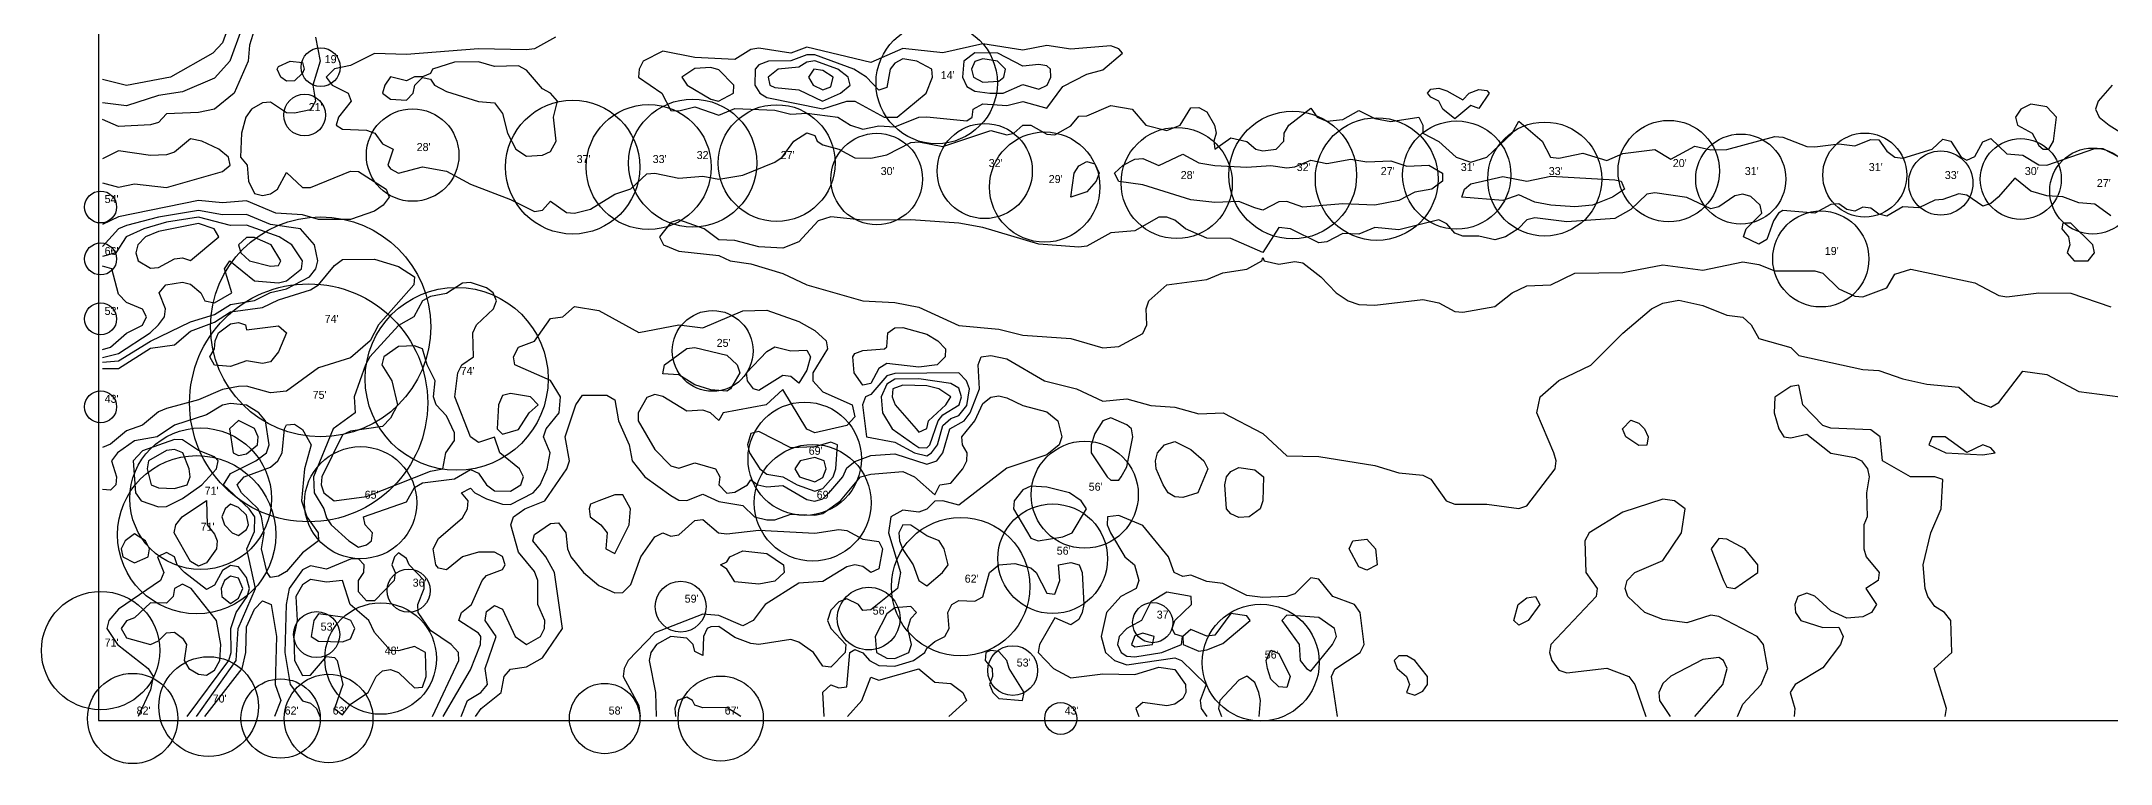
# Model space of a CAD drawing. Extents: x 425736 to 427074, y 1578339 to 1579567.
# Drawn here: x 425736 to 426253, y 1578339 to 1578520 of the extents above; entities that cross this region are included whole.
import ezdxf

# ---------------------------------------------------------------- set-up
doc = ezdxf.new("R2010")
doc.units = 21
doc.header["$MEASUREMENT"] = 0
for name, color, linetype in [('C-TOPO-HALF', 9, 'Continuous'), ('C-TOPO-MINR', 8, 'Continuous'), ('G-ANNO-ZONE', 6, 'Continuous'), ('L-PLNT-ANNO', 92, 'Continuous'), ('L-PLNT-TREE', 92, 'Continuous')]:
    doc.layers.add(name, color=color, linetype=linetype)

msp = doc.modelspace()

# ---------------------------------------------------------------- linework, layer by layer
at = {"layer": 'C-TOPO-HALF'}
for points, elevation in [([(425782.18, 1578523), (425781, 1578519.59), (425778.51, 1578517), (425767.97, 1578511), (425757, 1578508.92), (425751, 1578510.44)], 70.5), ([(425788.98, 1578523), (425787.68, 1578519), (425787.4, 1578515), (425783.9, 1578507), (425779, 1578503.02), (425775, 1578502.14), (425767, 1578501.85), (425765, 1578499.66), (425763, 1578499.05), (425755, 1578498.63), (425751, 1578500.41)], 71.5), ([(425864.19, 1578521), (425859, 1578518.11), (425857, 1578517.85), (425845, 1578518.09), (425827, 1578516.68), (425819, 1578516.93), (425813, 1578513.92), (425809, 1578513.06), (425806.92, 1578511), (425808.36, 1578509), (425812.35, 1578507), (425813.11, 1578505), (425810, 1578501), (425809.38, 1578499), (425811, 1578498), (425817, 1578497.7), (425819.05, 1578497), (425821, 1578494.3), (425823.63, 1578493), (425822.26, 1578489), (425823, 1578488.02), (425825, 1578486.98), (425831, 1578488.52), (425837, 1578487.46), (425843, 1578484.18), (425853, 1578480.41), (425859, 1578477.38), (425861, 1578477.71), (425863, 1578479.96), (425867, 1578477.16), (425869, 1578477), (425873, 1578477.95), (425879, 1578481.74), (425883, 1578483.05), (425887, 1578486.8), (425889, 1578487), (425895, 1578485.7), (425901, 1578486.2), (425905, 1578485.46), (425911, 1578486.5), (425919, 1578489.69), (425920.83, 1578491), (425923.81, 1578495), (425927, 1578497.07), (425929, 1578496.36), (425929.6, 1578495), (425931, 1578494.1), (425935, 1578492.98), (425939, 1578490.78), (425943, 1578490.72), (425947, 1578491.59), (425953, 1578494.64), (425955, 1578494.85), (425961, 1578493.68), (425973, 1578497.63), (425977, 1578496.56), (425978.77, 1578497), (425981, 1578498.94), (425983, 1578499.02), (425987, 1578496.74), (425989, 1578496.59), (425993, 1578498.84), (425995, 1578501.21), (425997, 1578501.28), (426003, 1578503.9), (426008.36, 1578503), (426011.76, 1578499), (426017, 1578497.63), (426020.4, 1578499), (426023, 1578503.32), (426025, 1578503.4), (426027, 1578502.3), (426028.94, 1578499), (426029.37, 1578497), (426028.77, 1578495), (426029, 1578492.97), (426033, 1578495.78), (426037, 1578494.88), (426039.27, 1578493), (426041, 1578492.55), (426044.38, 1578493), (426046.31, 1578495), (426046.39, 1578497), (426047.5, 1578499), (426053, 1578503.26), (426054.63, 1578501), (426057, 1578499.99), (426061, 1578500.38), (426065, 1578502.63), (426069, 1578500.62), (426073, 1578499.92), (426080.04, 1578501), (426080.99, 1578499), (426081, 1578496.94), (426085, 1578494.89), (426089.35, 1578491), (426093, 1578489.72), (426097.04, 1578491), (426103.34, 1578497), (426105, 1578499.95), (426110.89, 1578495), (426112.97, 1578491), (426115, 1578490.72), (426121, 1578491.97), (426127, 1578490.16), (426131, 1578491.89), (426139, 1578492.88), (426143, 1578490.5), (426149, 1578493.69), (426153, 1578492.84), (426157, 1578492.87), (426169, 1578496.16), (426171, 1578495.99), (426177, 1578493.65), (426179, 1578493.57), (426185, 1578494.32), (426189, 1578493.79), (426193, 1578495.37), (426195, 1578495.32), (426197, 1578492.5), (426199.03, 1578491), (426201, 1578490.71), (426208.31, 1578493), (426211, 1578495.51), (426212.98, 1578495), (426215.56, 1578491), (426217, 1578490.2), (426219, 1578491.1), (426221, 1578494.81), (426223, 1578495.63), (426227, 1578491.81), (426231, 1578491.45), (426235, 1578489.08), (426237, 1578489), (426249, 1578493.12), (426251, 1578493.11), (426255, 1578491.04)], 72.5), ([(426253, 1578476.3), (426249, 1578479.19), (426245, 1578479.58), (426241, 1578481.07), (426237, 1578481.26), (426233, 1578482.48), (426229, 1578485.74), (426224.84, 1578481), (426223, 1578479.42), (426221, 1578478.73), (426217, 1578481.44), (426215, 1578481.82), (426211, 1578480.36), (426209, 1578480.25), (426205, 1578478.31), (426201, 1578478.57), (426197, 1578476.2), (426195, 1578476.68), (426193, 1578478.25), (426191, 1578478.5), (426189, 1578477.48), (426187, 1578477.9), (426185, 1578479.33), (426183, 1578479.12), (426179, 1578476.94), (426171, 1578477.59), (426169.93, 1578477), (426168.68, 1578475), (426167, 1578470.38), (426165, 1578469.2), (426161.14, 1578471), (426161.86, 1578473), (426165.73, 1578477), (426165.36, 1578479), (426163, 1578481.11), (426161, 1578481.71), (426159, 1578481.26), (426155, 1578478.53), (426153, 1578478.04), (426147, 1578480.86), (426139, 1578482.06), (426137, 1578481.71), (426133, 1578477.88), (426129, 1578475.62), (426117, 1578474.81), (426109, 1578475.79), (426107, 1578475.33), (426104.85, 1578473), (426101.66, 1578471), (426099, 1578470.27), (426095, 1578471.21), (426091, 1578471.2), (426089, 1578471.97), (426087, 1578474.26), (426085, 1578475.3), (426075, 1578472.76), (426069, 1578473.37), (426065, 1578471.7), (426061, 1578471.88), (426057, 1578469.79), (426055, 1578469.52), (426047.91, 1578473), (426045, 1578473.39), (426041, 1578467.08), (426033, 1578470.6), (426027, 1578470.67), (426021.66, 1578473), (426019, 1578475.19), (426017, 1578475.97), (426015, 1578475.99), (426009, 1578472.53), (426003, 1578472.01), (425997, 1578468.72), (425995, 1578468.45), (425985, 1578469.19), (425971, 1578473.36), (425965, 1578474.47), (425953, 1578475.28), (425941, 1578475.21), (425933, 1578476.02), (425929.88, 1578475), (425925, 1578469.76), (425921, 1578468.21), (425915, 1578468.56), (425909, 1578470.12), (425905, 1578470.25), (425901.34, 1578473), (425895, 1578475.3), (425893, 1578474.61), (425890.19, 1578471), (425891.24, 1578469), (425895, 1578467.42), (425905, 1578466.35), (425907.91, 1578465), (425913, 1578464.28), (425921, 1578461.83), (425927, 1578458.99), (425941.05, 1578455), (425949, 1578454.59), (425955, 1578453.42), (425965, 1578448.82), (425975, 1578447.92), (425981, 1578446.47), (425993, 1578445.62), (426001, 1578443.26), (426005, 1578443.6), (426011, 1578446.86), (426012.01, 1578449), (426011.88, 1578453), (426012.53, 1578455), (426017, 1578459.04), (426027, 1578460.33), (426031, 1578462.02), (426037, 1578462.94), (426040.76, 1578465), (426041, 1578465.86), (426041.32, 1578465), (426045, 1578464.18), (426049, 1578464.87), (426051, 1578464.51), (426055.55, 1578461), (426059.35, 1578457), (426062.35, 1578455), (426065, 1578454.1), (426069, 1578453.91), (426081, 1578455.35), (426085, 1578454.53), (426089, 1578452.36), (426091, 1578452.19), (426099, 1578453.62), (426103.39, 1578457), (426107, 1578458.78), (426113, 1578459.01), (426119, 1578461.93), (426131, 1578462.15), (426141, 1578464), (426151, 1578462.69), (426161, 1578464.75), (426165, 1578464.1), (426169, 1578462.51), (426179, 1578462.5), (426181, 1578461.98), (426185, 1578458.05), (426189, 1578456.15), (426191, 1578456.04), (426197, 1578458.27), (426199, 1578461.68), (426203, 1578462.98), (426219, 1578459.54), (426225, 1578456.35), (426227, 1578456.06), (426235, 1578457.05), (426243, 1578456.98), (426253, 1578453.55)], 72.5), ([(425751, 1578439.65), (425755, 1578439.99), (425763, 1578444.96), (425773, 1578449.78), (425779, 1578451.58), (425783, 1578454.13), (425789, 1578455.09), (425793, 1578457.07), (425797, 1578458.03), (425802.68, 1578461), (425804.3, 1578463), (425804.77, 1578465), (425803.93, 1578469), (425800.5, 1578473), (425793, 1578474.11), (425787, 1578476.59), (425781, 1578476.57), (425775, 1578477.59), (425765, 1578476), (425757, 1578473.88), (425754.97, 1578473), (425751, 1578468.6)], 72.5), ([(425751, 1578442.83), (425753, 1578443.43), (425757, 1578446.91), (425761, 1578448.96), (425762, 1578451), (425761, 1578452.93), (425757, 1578454.6), (425755, 1578456.69), (425753.28, 1578463), (425751, 1578463.72)], 73.5), ([(425774.48, 1578351), (425784.37, 1578365), (425784.9, 1578373), (425789.2, 1578383), (425787.05, 1578393), (425789, 1578397.26), (425789.03, 1578401), (425787.66, 1578403), (425781.22, 1578409), (425783, 1578411.81), (425789.34, 1578415), (425791.98, 1578417), (425792.65, 1578419), (425791.69, 1578425), (425790.06, 1578427), (425787, 1578428.89), (425783, 1578429.32), (425781, 1578428.92), (425777, 1578426.51), (425769, 1578423.91), (425764.6, 1578421), (425759, 1578419.98), (425754.74, 1578417), (425753.21, 1578415), (425754.48, 1578411), (425754.33, 1578409), (425753, 1578407.65), (425751, 1578407.82)], 72.5), ([(425840.61, 1578351), (425842.23, 1578355), (425845.57, 1578357), (425847.2, 1578359), (425846.59, 1578363), (425849.41, 1578371), (425846.61, 1578375), (425847, 1578377.29), (425849, 1578378.78), (425851, 1578377.85), (425854.09, 1578371), (425857, 1578369.01), (425860.42, 1578371), (425861.49, 1578373), (425861.54, 1578375), (425859.79, 1578379), (425859.82, 1578385), (425859, 1578387.26), (425855, 1578392.09), (425853.07, 1578399), (425853.67, 1578401), (425856.51, 1578403), (425861.57, 1578405), (425867.03, 1578413), (425867.75, 1578415), (425866.63, 1578421), (425869.29, 1578429), (425871, 1578431.43), (425877, 1578431.45), (425879, 1578430.24), (425879.97, 1578425), (425882.64, 1578419), (425883.37, 1578415), (425886.55, 1578411), (425893, 1578406.3), (425895, 1578405.12), (425897, 1578405.09), (425901, 1578406.61), (425905, 1578404.82), (425911, 1578403.8), (425913.98, 1578401), (425917, 1578400.26), (425919, 1578400.26), (425923, 1578401.68), (425929, 1578401.38), (425931, 1578401.83), (425935.49, 1578405), (425940.48, 1578411), (425943, 1578411.65), (425951, 1578412.3), (425953.94, 1578411), (425959, 1578406.45), (425960.29, 1578409), (425963, 1578409.4), (425966.01, 1578413), (425967, 1578415), (425967.11, 1578417), (425965.99, 1578419), (425965.8, 1578421), (425969, 1578424.99), (425971, 1578429.35), (425973, 1578430.91), (425975, 1578431.24), (425977, 1578430.76), (425981, 1578428.85), (425987, 1578427.25), (425989.75, 1578425), (425990.76, 1578421), (425990.08, 1578419), (425987, 1578416.45), (425977, 1578413.11), (425965, 1578403.88), (425961, 1578405), (425959, 1578404.93), (425957, 1578402.85), (425955, 1578402.18), (425951, 1578402.66), (425948.06, 1578401), (425947.41, 1578397), (425950.49, 1578387), (425949.72, 1578383), (425943, 1578377.71), (425941, 1578377.51), (425939.95, 1578379), (425937, 1578380.48), (425935, 1578379.73), (425933, 1578377.65), (425932.2, 1578375), (425933, 1578373.03), (425936.76, 1578369), (425936.62, 1578367), (425933, 1578363.37), (425931, 1578363.61), (425928.72, 1578367), (425925, 1578369.6), (425923, 1578370.27), (425915, 1578369.01), (425913, 1578369.25), (425909, 1578370.74), (425905, 1578373.56), (425903, 1578373.48), (425902.09, 1578373), (425901.2, 1578371), (425901, 1578366.31), (425899, 1578367.26), (425898.61, 1578369), (425897, 1578370.57), (425893, 1578370.99), (425889.46, 1578369), (425888.08, 1578367), (425887.59, 1578365), (425889.22, 1578357), (425889.35, 1578351)], 71.5), ([(425833.43, 1578351), (425840.06, 1578365), (425839.99, 1578367), (425838.15, 1578369), (425833, 1578372.51), (425829.92, 1578377), (425829.8, 1578379), (425831.35, 1578383), (425831.35, 1578385), (425827.62, 1578389), (425827, 1578390.53), (425825, 1578391.97), (425823.96, 1578391), (425823.28, 1578389), (425824.11, 1578387), (425823.86, 1578385), (425819, 1578379.94), (425817, 1578379.98), (425815, 1578382.23), (425814.96, 1578385), (425816.26, 1578387), (425816.34, 1578389), (425815, 1578390.42), (425813, 1578390.39), (425807, 1578387.89), (425803, 1578388.72), (425801, 1578387.71), (425797.61, 1578383), (425796.88, 1578379), (425796.51, 1578367), (425797.85, 1578359), (425801, 1578354.9), (425803, 1578354.32), (425804.45, 1578353), (425805.31, 1578351)], 72.5), ([(425931.4, 1578351), (425931, 1578357.08), (425933, 1578358.94), (425935, 1578358.18), (425937, 1578358.44), (425937.76, 1578367), (425939, 1578367.77), (425941, 1578366.97), (425942.72, 1578365), (425945, 1578363.81), (425949, 1578363.64), (425953.7, 1578365), (425956.54, 1578367), (425957, 1578368.14), (425959, 1578369.8), (425961.57, 1578371), (425962.58, 1578373), (425962.28, 1578377), (425963.32, 1578379), (425965, 1578380.02), (425969, 1578379.87), (425971, 1578380.95), (425972.73, 1578387), (425975, 1578388.96), (425979, 1578389.26), (425983, 1578388.18), (425984.35, 1578387), (425987, 1578381.89), (425989, 1578381.65), (425990.28, 1578385), (425989.93, 1578389), (425993, 1578389.58), (425995.09, 1578389), (425995.83, 1578387), (425996.31, 1578379), (425995.85, 1578377), (425995, 1578375.31), (425993, 1578373.94), (425989, 1578375.72), (425985.16, 1578369), (425984.9, 1578367), (425988.66, 1578363), (425993, 1578360.7), (426001, 1578361.68), (426009, 1578361.53), (426015, 1578363.35), (426019, 1578362.8), (426021.67, 1578359), (426021.76, 1578357), (426021, 1578355.52), (426019, 1578354.13), (426017, 1578353.7), (426011, 1578354.53), (426009.28, 1578353), (426009.99, 1578351)], 71.5), ([(426040.08, 1578351), (426040.47, 1578355), (426040, 1578357), (426039, 1578359.53), (426037, 1578361.06), (426035, 1578360.12), (426030.25, 1578355), (426029.97, 1578353), (426030.71, 1578351)], 72.5), ([(426149, 1578351), (426156.04, 1578359), (426157.07, 1578363), (426156.14, 1578365), (426155, 1578365.78), (426151, 1578365.25), (426143, 1578361.13), (426141, 1578359.26), (426139.99, 1578357), (426140.17, 1578355), (426142.81, 1578351)], 72.5)]:
    msp.add_lwpolyline(points, dxfattribs=dict(at, elevation=elevation))
for points, elevation in [([(425946.37, 1578501), (425949.65, 1578501), (425956.89, 1578507), (425958.46, 1578511), (425958.28, 1578513), (425954.57, 1578515), (425951, 1578515.62), (425949, 1578514.49), (425947.87, 1578513), (425947, 1578508.43), (425945, 1578507.76), (425941.94, 1578511), (425938.79, 1578513), (425929, 1578516.6), (425927, 1578516.6), (425923, 1578515.06), (425917.49, 1578515), (425915, 1578514.1), (425914.15, 1578513), (425914.02, 1578509), (425915.25, 1578507), (425917, 1578505.87), (425931, 1578503.08), (425937, 1578505.01), (425939, 1578505), (425946.37, 1578501)], 73.5), ([(425972.8, 1578507), (425976.13, 1578507), (425981, 1578509.19), (425985, 1578508.01), (425987.12, 1578509), (425988.03, 1578511), (425987.97, 1578513), (425987, 1578513.87), (425985, 1578514.16), (425981, 1578513.74), (425974.81, 1578517), (425969, 1578517.05), (425966.29, 1578515), (425965.93, 1578511), (425967, 1578508.69), (425969, 1578507.53), (425972.8, 1578507)], 73.5), ([(425797, 1578509.97), (425795.59, 1578511), (425794.6, 1578513), (425795, 1578513.67), (425797.89, 1578515), (425801, 1578514.69), (425801.42, 1578513), (425801, 1578511.97), (425799, 1578510.11), (425797, 1578509.97)], 71.5), ([(425904.94, 1578505), (425908.7, 1578507), (425908.76, 1578509), (425905, 1578512.82), (425903, 1578513.38), (425899, 1578513.14), (425895.8, 1578511), (425897.13, 1578509), (425903, 1578505.5), (425904.94, 1578505)], 73.5), ([(425928.64, 1578509), (425931, 1578507.84), (425933, 1578508.61), (425933.62, 1578511), (425931, 1578512.7), (425928.77, 1578513), (425927.44, 1578511), (425928.64, 1578509)], 74.5), ([(426089, 1578500.6), (426086.04, 1578503), (426085, 1578504.98), (426083, 1578505.95), (426082.16, 1578507), (426083, 1578508.02), (426085, 1578508.25), (426087, 1578507.58), (426091, 1578505.33), (426092.59, 1578507), (426095, 1578507.88), (426097, 1578507.62), (426097.57, 1578507), (426095, 1578503.11), (426093, 1578503.94), (426089, 1578500.6)], 72.5), ([(425759.9, 1578465), (425763, 1578463.19), (425765, 1578463.4), (425769, 1578465.51), (425771, 1578465.78), (425773, 1578465.08), (425780.06, 1578471), (425778.9, 1578473), (425775, 1578474.34), (425765, 1578472.35), (425761.75, 1578471), (425759.77, 1578469), (425759.34, 1578467), (425759.9, 1578465)], 73.5), ([(425787.74, 1578465), (425793, 1578463.68), (425795, 1578463.86), (425795.55, 1578465), (425793.17, 1578469), (425789, 1578470.87), (425787, 1578470.9), (425785, 1578469), (425785.52, 1578467), (425787.74, 1578465)], 73.5), ([(425812.58, 1578395), (425815, 1578393.35), (425817, 1578393.94), (425818.23, 1578395), (425818.45, 1578397), (425816.67, 1578399), (425816.21, 1578401), (425827, 1578404.69), (425829, 1578408.32), (425831, 1578409.47), (425839, 1578410.49), (425843, 1578412.81), (425845, 1578411.92), (425847, 1578408.94), (425849, 1578407.5), (425853, 1578407.37), (425855.56, 1578409), (425856.23, 1578411), (425855.22, 1578413), (425850.28, 1578417), (425849, 1578420.91), (425845, 1578419.57), (425843, 1578421.01), (425839.02, 1578431), (425839.82, 1578437), (425840.83, 1578439), (425843.72, 1578441), (425843.53, 1578447), (425844.42, 1578449), (425848.68, 1578453), (425849.45, 1578455), (425848.62, 1578457), (425847, 1578458.26), (425843, 1578459.65), (425841, 1578459.41), (425837, 1578456.89), (425833, 1578456.09), (425831, 1578455.02), (425828.83, 1578451), (425825, 1578448.86), (425817.82, 1578441), (425816.68, 1578439), (425813.89, 1578431), (425814.11, 1578427), (425808.64, 1578423), (425803.72, 1578411), (425803.88, 1578407), (425806.32, 1578403), (425807, 1578400.72), (425808.1, 1578399), (425812.58, 1578395)], 72.5), ([(425779, 1578438.94), (425777.79, 1578441), (425778.93, 1578443), (425779.16, 1578445), (425779.98, 1578447), (425783, 1578449.29), (425785, 1578449.57), (425786.7, 1578449), (425787, 1578447.74), (425795, 1578448.78), (425796.96, 1578447), (425795, 1578442.26), (425793, 1578439.75), (425791, 1578439.34), (425787, 1578439.97), (425783, 1578438.6), (425779, 1578438.94)], 71.5), ([(425915, 1578432.6), (425913.69, 1578433), (425912.19, 1578435), (425911.97, 1578437), (425917, 1578442.35), (425919, 1578443.53), (425923, 1578442.54), (425927, 1578442.68), (425927.95, 1578441), (425927, 1578437.66), (425925, 1578434.39), (425923, 1578436.06), (425921, 1578436.36), (425915, 1578432.6)], 71.5), ([(425903, 1578432.74), (425899, 1578434.04), (425895, 1578436.49), (425891, 1578436.79), (425891.43, 1578439), (425897, 1578443.1), (425899, 1578443.33), (425907, 1578441.43), (425909.64, 1578439), (425910.28, 1578437), (425907.99, 1578433), (425907, 1578432.42), (425903, 1578432.74)], 71.5), ([(425953.95, 1578417), (425957, 1578416.26), (425958.23, 1578417), (425959.7, 1578419), (425961, 1578423.8), (425963, 1578425.6), (425965, 1578426.34), (425967, 1578428.86), (425967.67, 1578433), (425966.93, 1578435), (425965, 1578437), (425949, 1578436.81), (425947, 1578436.29), (425943, 1578431.6), (425941.7, 1578431), (425940.98, 1578429), (425941.97, 1578421), (425949, 1578419.66), (425953.95, 1578417)], 72.5), ([(425954.35, 1578423), (425955, 1578422.12), (425957, 1578423.07), (425957.43, 1578425), (425961.76, 1578429), (425963, 1578431.02), (425960.07, 1578433), (425957, 1578433.77), (425951, 1578433.89), (425948.53, 1578433), (425948.36, 1578431), (425949.11, 1578429), (425954.35, 1578423)], 73.5), ([(425849.59, 1578423), (425851, 1578421.69), (425855, 1578422.85), (425857.63, 1578427), (425859.84, 1578429), (425858, 1578431), (425853, 1578431.83), (425851, 1578431.34), (425849.95, 1578429), (425849.59, 1578423)], 72.5), ([(426135, 1578418.84), (426131.78, 1578421), (426130.92, 1578423), (426133, 1578425.13), (426135, 1578424.38), (426136.44, 1578423), (426137.31, 1578421), (426137, 1578418.9), (426135, 1578418.84)], 71.5), ([(425763.15, 1578409), (425765, 1578408.26), (425769, 1578408.03), (425772.15, 1578409), (425772.88, 1578411), (425772.6, 1578413), (425771.02, 1578417), (425769, 1578417.79), (425767, 1578417.54), (425762.5, 1578415), (425762.1, 1578413), (425763.15, 1578409)], 73.5), ([(425924.59, 1578409), (425929, 1578407.4), (425931, 1578408.1), (425933.6, 1578411), (425934.29, 1578413), (425934.74, 1578419), (425933, 1578419.67), (425929, 1578418.52), (425923, 1578418.27), (425915, 1578422.31), (425913, 1578421.83), (425912.22, 1578419), (425912.74, 1578417), (425915.3, 1578413), (425917, 1578411.61), (425921, 1578410.96), (425924.59, 1578409)], 72.5), ([(426019, 1578406), (426017.36, 1578407), (426016.07, 1578409), (426014.35, 1578413), (426014.19, 1578415), (426014.71, 1578417), (426016.48, 1578419), (426019, 1578419.83), (426023, 1578417.8), (426026.25, 1578415), (426027.27, 1578413), (426024.75, 1578407), (426021, 1578405.78), (426019, 1578406)], 71.5), ([(426035, 1578400.79), (426033, 1578401.75), (426031.98, 1578403), (426031.49, 1578409), (426031.95, 1578411), (426033, 1578412.34), (426035, 1578413.31), (426039, 1578412.75), (426041.16, 1578411), (426041.02, 1578405), (426040.38, 1578403), (426037.58, 1578401), (426035, 1578400.79)], 71.5), ([(425775, 1578388.63), (425773, 1578389.8), (425768.9, 1578397), (425769.31, 1578399), (425770.9, 1578401), (425777, 1578405.1), (425777.14, 1578399), (425779, 1578396.64), (425779.63, 1578395), (425779.5, 1578393), (425777, 1578389.43), (425775, 1578388.63)], 72.5), ([(425876.77, 1578393), (425879, 1578391.77), (425882.63, 1578399), (425882.94, 1578403), (425881, 1578406.44), (425879, 1578406.47), (425875, 1578404.98), (425873, 1578404.13), (425872.6, 1578403), (425872.87, 1578401), (425875.58, 1578399), (425877.09, 1578397), (425876.77, 1578393)], 71.5), ([(425909, 1578384.7), (425907, 1578387.86), (425905.49, 1578389), (425907, 1578389.67), (425907.83, 1578391), (425911, 1578392.44), (425917, 1578391.79), (425921.2, 1578389), (425921.34, 1578387), (425919, 1578384.9), (425915, 1578384.09), (425909, 1578384.7)], 70.5), ([(426065, 1578388.48), (426062.57, 1578393), (426063.56, 1578395), (426067, 1578395.42), (426069.16, 1578393), (426069.57, 1578389), (426067, 1578387.64), (426065, 1578388.48)], 71.5), ([(425772.58, 1578363), (425775, 1578361.58), (425777, 1578361.35), (425779, 1578362.57), (425780.29, 1578365), (425780.58, 1578369), (425779.44, 1578375), (425773.17, 1578383), (425771, 1578384.16), (425769, 1578383.04), (425768.66, 1578381), (425767, 1578379.37), (425763, 1578379.48), (425759, 1578375.69), (425757, 1578374.97), (425755.61, 1578373), (425757, 1578370.7), (425763, 1578369.04), (425765, 1578369.94), (425767, 1578371.93), (425769, 1578372.15), (425771, 1578370.65), (425771.93, 1578369), (425771.37, 1578365), (425772.58, 1578363)], 73.5), ([(425780.79, 1578381), (425783, 1578379.25), (425785, 1578380.61), (425786.09, 1578383), (425785, 1578385.59), (425783, 1578386.09), (425781.5, 1578385), (425780.63, 1578383), (425780.79, 1578381)], 73.5), ([(426005.61, 1578367), (426007, 1578366.09), (426009, 1578365.92), (426015.8, 1578367), (426020.72, 1578369), (426020.98, 1578371), (426019, 1578371.58), (426018.4, 1578373), (426019.03, 1578375), (426023.19, 1578379), (426023.1, 1578381), (426017, 1578382.09), (426013, 1578379.72), (426010.68, 1578375), (426007, 1578372.99), (426005.1, 1578371), (426004.67, 1578369), (426005.61, 1578367)], 72.5), ([(425803.12, 1578371), (425805, 1578369.89), (425811, 1578369.68), (425813, 1578370.45), (425814.03, 1578373), (425813.03, 1578375), (425811, 1578375.84), (425805, 1578376.72), (425803.77, 1578375), (425803.12, 1578371)], 73.5), ([(426021.13, 1578369), (426025, 1578367.34), (426027, 1578367.68), (426031, 1578369.26), (426037.89, 1578375), (426037, 1578376.22), (426033, 1578376.77), (426029, 1578371.33), (426027, 1578371.15), (426023, 1578372.77), (426021, 1578371), (426021.13, 1578369)], 72.5), ([(426051.98, 1578363), (426053, 1578362.38), (426058.46, 1578369), (426059.41, 1578371), (426058.9, 1578373), (426055, 1578375.77), (426047, 1578376.35), (426045.8, 1578375), (426050.08, 1578369), (426050.38, 1578365), (426051.98, 1578363)], 72.5), ([(426105, 1578373.85), (426103.78, 1578375), (426104.83, 1578379), (426107, 1578380.69), (426109.15, 1578381), (426110.29, 1578379), (426107.35, 1578375), (426105, 1578373.85)], 71.5), ([(425980.96, 1578355), (425981.35, 1578357), (425977.6, 1578363), (425977, 1578365), (425975, 1578367.26), (425973, 1578367.55), (425971.75, 1578367), (425971.58, 1578365), (425973.34, 1578363), (425973.46, 1578361), (425972.68, 1578359), (425973.53, 1578357), (425975, 1578355.5), (425980.96, 1578355)], 71.5)]:
    msp.add_lwpolyline(points, close=True, dxfattribs=dict(at, elevation=elevation))
at = {"layer": 'C-TOPO-MINR'}
for points, elevation in [([(425785.71, 1578523), (425782.78, 1578515), (425779, 1578510.71), (425771, 1578507.3), (425765, 1578506.37), (425757, 1578503.84), (425751, 1578504.57)], 71), ([(425804.21, 1578521), (425805.37, 1578515), (425803.54, 1578509), (425804.19, 1578505), (425803, 1578502.78), (425799, 1578501.95), (425797, 1578502.03), (425793, 1578504.71), (425791, 1578504.55), (425788.25, 1578503), (425786.84, 1578501), (425785.71, 1578497), (425785.5, 1578491), (425787.12, 1578489), (425787.48, 1578485), (425789, 1578481.92), (425791, 1578481.41), (425793, 1578481.77), (425794.72, 1578483), (425797, 1578487.16), (425801, 1578483.39), (425803, 1578483.39), (425813, 1578487.44), (425815, 1578487.42), (425821.88, 1578483), (425822.65, 1578481), (425821.15, 1578479), (425819, 1578477.48), (425813, 1578475.38), (425805, 1578475.35), (425801, 1578476.56), (425794.33, 1578477), (425787, 1578480.02), (425781, 1578479.58), (425775, 1578480.14), (425755, 1578476.03), (425751, 1578474.12)], 72), ([(426253.32, 1578509), (426249.87, 1578505), (426249.15, 1578503), (426250.13, 1578501), (426252.62, 1578499), (426257, 1578496.19)], 73), ([(425751, 1578484.55), (425755, 1578483.5), (425759, 1578484.3), (425767, 1578483.41), (425781, 1578487.41), (425782.9, 1578489), (425782.43, 1578491), (425780.05, 1578493), (425775.84, 1578495), (425773, 1578495.52), (425769, 1578492.24), (425767, 1578491.52), (425763, 1578491.37), (425755, 1578492.56), (425751, 1578490.54)], 72), ([(425751, 1578440.88), (425755, 1578441.85), (425762.92, 1578447), (425764.97, 1578449), (425766.46, 1578451), (425766.69, 1578453), (425765.11, 1578457), (425766.84, 1578459), (425771, 1578459.66), (425773, 1578459.2), (425775.55, 1578457), (425776.59, 1578455), (425779, 1578454.5), (425783.31, 1578457), (425781.45, 1578463), (425782.77, 1578465), (425789, 1578460.01), (425795, 1578459.52), (425797, 1578460.05), (425800.74, 1578463), (425800.93, 1578465), (425798.26, 1578469), (425795.16, 1578471), (425787, 1578473.96), (425783, 1578473.87), (425775, 1578475.96), (425767, 1578474.69), (425761.28, 1578473), (425756.9, 1578471), (425754.27, 1578467), (425751, 1578466.14)], 73), ([(425751, 1578438.12), (425755, 1578438.12), (425763, 1578443.2), (425769, 1578444.03), (425773, 1578447.42), (425779, 1578449.69), (425783, 1578452.28), (425791, 1578453.39), (425795, 1578455.29), (425803, 1578457.75), (425805, 1578459.01), (425809, 1578463.84), (425811, 1578465.35), (425819, 1578465.49), (425825, 1578463.58), (425828.96, 1578461), (425828.78, 1578459), (425819.95, 1578449), (425817.85, 1578445), (425813, 1578440.74), (425805, 1578438.26), (425797, 1578432.41), (425793, 1578432), (425787, 1578433.69), (425785, 1578433.62), (425781, 1578432.83), (425775, 1578430.22), (425767, 1578428.11), (425765, 1578427.23), (425761, 1578423.89), (425757, 1578422.53), (425753, 1578419.17), (425751, 1578418.28)], 72), ([(425836.12, 1578351), (425843, 1578362.66), (425845.5, 1578369), (425845.56, 1578371), (425845, 1578371.84), (425840.01, 1578375), (425840.7, 1578377), (425843.17, 1578379), (425845.87, 1578385), (425847, 1578386.29), (425851, 1578387.82), (425851.64, 1578389), (425851, 1578391.03), (425849, 1578392.11), (425845, 1578392.16), (425841, 1578390.97), (425837, 1578387.68), (425835, 1578388.16), (425834.27, 1578389), (425833.63, 1578393), (425835, 1578395.57), (425841, 1578400.72), (425842.23, 1578403), (425842.35, 1578405), (425840.73, 1578407), (425843, 1578408.18), (425844.02, 1578407), (425847, 1578405.5), (425851, 1578404.11), (425853, 1578404.06), (425858.59, 1578407), (425860.36, 1578409), (425862.09, 1578413), (425862.88, 1578417), (425861.18, 1578421), (425861.86, 1578423), (425865.16, 1578427), (425865.48, 1578431), (425863, 1578435.11), (425854.06, 1578439), (425853.75, 1578441), (425855, 1578443.41), (425859, 1578444.93), (425863, 1578450.59), (425866.05, 1578451), (425869, 1578453.58), (425875, 1578452.58), (425885, 1578447.09), (425895, 1578449), (425901, 1578448.28), (425911, 1578452.56), (425917, 1578452.67), (425925, 1578449.89), (425929, 1578447.59), (425931.84, 1578445), (425932.19, 1578443), (425928.53, 1578437), (425928.5, 1578435), (425931, 1578432.26), (425938.4, 1578429), (425939, 1578426.03), (425937, 1578423.86), (425929, 1578421.95), (425927, 1578422.93), (425921, 1578432.85), (425916.83, 1578429), (425906.16, 1578427), (425905, 1578425.07), (425902.99, 1578427), (425901, 1578427.67), (425897, 1578427.44), (425891, 1578431.12), (425889, 1578431.56), (425887, 1578430.81), (425884.88, 1578427), (425884.88, 1578425), (425889, 1578417.8), (425893, 1578413.73), (425895, 1578413.15), (425899, 1578414.52), (425904.22, 1578413), (425905.26, 1578411), (425905.03, 1578409), (425907, 1578406.88), (425909, 1578407.17), (425912.23, 1578409), (425913, 1578410.2), (425914.76, 1578409), (425917, 1578408.52), (425921, 1578408.78), (425927, 1578405.32), (425929, 1578404.9), (425931, 1578405.44), (425933, 1578407.46), (425936.05, 1578411), (425937, 1578413.22), (425939, 1578414.82), (425943, 1578416.36), (425949, 1578416.72), (425957, 1578414.12), (425959.53, 1578415), (425961.05, 1578417), (425962.79, 1578423), (425966.38, 1578425), (425967.88, 1578427), (425970.2, 1578433), (425969.83, 1578439), (425970.64, 1578441), (425973, 1578441.31), (425977, 1578440.48), (425986.46, 1578435), (425994.46, 1578433), (426001, 1578429.94), (426007, 1578430.54), (426013, 1578428.82), (426019, 1578428.41), (426025, 1578426.73), (426031.13, 1578427), (426041, 1578421.85), (426047, 1578416.27), (426055, 1578416.09), (426069, 1578413.78), (426075, 1578412.01), (426081, 1578411.41), (426083, 1578410.43), (426086.89, 1578405), (426089, 1578404.17), (426097, 1578404.18), (426105, 1578403.04), (426107, 1578403.76), (426114.08, 1578413), (426114.33, 1578415), (426113.73, 1578417), (426109.51, 1578427), (426110.37, 1578431), (426115, 1578435.08), (426123, 1578438.89), (426131, 1578446.93), (426138.19, 1578453), (426141, 1578454.42), (426145, 1578455.19), (426151, 1578453.84), (426157, 1578451.43), (426161, 1578450.95), (426163.09, 1578449), (426165, 1578445.62), (426173, 1578443.34), (426175, 1578441.37), (426191, 1578437.82), (426195, 1578437.6), (426201, 1578435.48), (426207, 1578434.19), (426215, 1578433.39), (426219, 1578429.9), (426223, 1578428.39), (426225, 1578429.6), (426231, 1578437.41), (426237, 1578436.56), (426245, 1578432.33), (426255.35, 1578431)], 72), ([(426211.63, 1578351), (426211.9, 1578353), (426208.84, 1578363), (426213.26, 1578367), (426213.05, 1578375), (426211.41, 1578377), (426209, 1578378.57), (426207.28, 1578381), (426206.57, 1578383), (426206.07, 1578389), (426208.01, 1578397), (426210.57, 1578403), (426211, 1578410.33), (426209, 1578411.02), (426202.89, 1578411), (426195.9, 1578415), (426195.31, 1578421), (426193, 1578422.78), (426183, 1578423.19), (426181, 1578423.79), (426176.02, 1578429), (426175, 1578433.93), (426173, 1578433.57), (426169, 1578430.9), (426168.83, 1578427), (426170.05, 1578423), (426171.23, 1578421), (426173, 1578420.71), (426177, 1578421.66), (426183, 1578416.87), (426189, 1578415.8), (426190.65, 1578415), (426192.2, 1578413), (426192.59, 1578411), (426191.9, 1578407), (426192.12, 1578401), (426191.23, 1578399), (426191.23, 1578393), (426191.81, 1578391), (426195.09, 1578387), (426194.87, 1578385), (426191.73, 1578383), (426194.45, 1578379), (426193.15, 1578377), (426191, 1578375.91), (426187, 1578375.6), (426183, 1578377.49), (426179, 1578381.12), (426177, 1578381.84), (426174.76, 1578381), (426174.01, 1578379), (426174.21, 1578377), (426175.54, 1578375), (426181, 1578373.3), (426185, 1578373.4), (426186.12, 1578371), (426185.46, 1578369), (426181, 1578363.21), (426174.06, 1578359), (426172.87, 1578357), (426174, 1578353), (426173.83, 1578351)], 72), ([(426159.65, 1578351), (426161, 1578354.07), (426165.61, 1578359), (426167.29, 1578363), (426166.16, 1578369), (426164.61, 1578371), (426155, 1578376.04), (426153, 1578376.38), (426147, 1578374.45), (426141, 1578375.27), (426136.52, 1578377), (426132.3, 1578381), (426131.63, 1578383), (426132.07, 1578385), (426134, 1578387), (426141, 1578390.03), (426145.72, 1578397), (426146.64, 1578403), (426143.94, 1578405), (426141, 1578405.4), (426131, 1578402.11), (426122.61, 1578397), (426121.54, 1578395), (426121.73, 1578387), (426124.58, 1578383), (426124.31, 1578381), (426113.02, 1578369), (426112.66, 1578367), (426113.25, 1578365), (426115, 1578362.56), (426117, 1578361.91), (426127, 1578363.12), (426132.52, 1578361), (426134.03, 1578359), (426136.74, 1578351)], 72), ([(425844.21, 1578351), (425845.66, 1578353), (425850.6, 1578357), (425851.41, 1578361), (425853, 1578362.87), (425857, 1578363.47), (425861, 1578365.69), (425865.98, 1578373), (425863.97, 1578387), (425861.81, 1578391), (425858.56, 1578395), (425859, 1578396.51), (425863, 1578399.3), (425865, 1578399.43), (425866.82, 1578397), (425867.19, 1578393), (425868.04, 1578391), (425871.21, 1578387), (425875, 1578383.82), (425879, 1578381.92), (425881, 1578382.02), (425883, 1578384.06), (425885.5, 1578391), (425889, 1578396), (425891, 1578397), (425893, 1578396.17), (425895, 1578396.43), (425899, 1578400.03), (425901, 1578400.32), (425904.94, 1578397), (425907, 1578396.69), (425915, 1578397.65), (425929, 1578396.88), (425935, 1578397.76), (425937, 1578397.51), (425941, 1578395.36), (425945, 1578394.78), (425945.95, 1578393), (425945, 1578387.93), (425943, 1578387.02), (425941, 1578388.51), (425939, 1578388.94), (425937, 1578388.5), (425931, 1578384.79), (425925, 1578384.38), (425916.62, 1578379), (425913.58, 1578375), (425911, 1578373.68), (425905, 1578376.29), (425901, 1578376.59), (425889, 1578371.95), (425882.37, 1578365), (425881.37, 1578363), (425881.13, 1578361), (425885, 1578353.78), (425885.39, 1578351)], 71), ([(426059.69, 1578351), (426058.17, 1578361), (426059, 1578362.87), (426065.38, 1578367), (426066.36, 1578369), (426065.37, 1578377), (426063.93, 1578379), (426058.5, 1578381), (426055, 1578385.41), (426053, 1578385.74), (426049, 1578381.69), (426047, 1578381.05), (426041, 1578380.79), (426037, 1578381.29), (426031, 1578384.26), (426027, 1578384.79), (426023, 1578386.34), (426021, 1578386.05), (426018.88, 1578387), (426017.46, 1578391), (426011, 1578398.78), (426005, 1578401.33), (426002.23, 1578401), (426002.08, 1578399), (426002.91, 1578397), (426006.57, 1578391), (426008.95, 1578389), (426010, 1578385), (426009.35, 1578383), (426005.49, 1578381), (426001.96, 1578377), (426000.65, 1578371), (426001.66, 1578367), (426003.91, 1578365), (426007, 1578363.94), (426019, 1578365.66), (426020.68, 1578365), (426026.82, 1578359), (426025.36, 1578355), (426025.59, 1578353), (426027, 1578351)], 72), ([(425772.13, 1578351), (425782.51, 1578365), (425783.12, 1578367), (425783.06, 1578373), (425784.38, 1578377), (425787.13, 1578381), (425787.72, 1578383), (425787, 1578385.82), (425785, 1578388.45), (425783, 1578388.78), (425781, 1578387.52), (425779, 1578383.84), (425777, 1578382.78), (425771.45, 1578387), (425769.66, 1578389), (425769, 1578390.97), (425767, 1578392.02), (425764.69, 1578391), (425766.28, 1578387), (425765.45, 1578385), (425755, 1578377.9), (425752.53, 1578375), (425752.06, 1578373), (425754.7, 1578369), (425762.36, 1578363), (425763.66, 1578361), (425763, 1578357.72), (425759.88, 1578351)], 73), ([(425776.57, 1578351), (425785.89, 1578363), (425786.78, 1578367), (425787, 1578373.41), (425789, 1578377.83), (425791, 1578379.96), (425793.15, 1578379), (425794.43, 1578371), (425794.13, 1578359), (425795.51, 1578355), (425793.96, 1578351)], 72), ([(425937.24, 1578351), (425940.8, 1578355), (425943, 1578360.89), (425945, 1578360.14), (425955, 1578362.9), (425959, 1578359.58), (425963, 1578359.26), (425966.06, 1578357), (425966.99, 1578355), (425962.5, 1578351)], 71), ([(425910.51, 1578351), (425907, 1578353.28), (425901, 1578353.14), (425899, 1578353.81), (425898.43, 1578355), (425897, 1578355.82), (425894.7, 1578355), (425894.04, 1578353), (425894.21, 1578351)], 72)]:
    msp.add_lwpolyline(points, dxfattribs=dict(at, elevation=elevation))
for points, elevation in [([(425937.99, 1578499), (425941, 1578497.96), (425945, 1578498.84), (425949, 1578498.56), (425955, 1578500.96), (425957, 1578501.04), (425967, 1578500.1), (425968.39, 1578501), (425968.64, 1578503), (425971, 1578504.33), (425977, 1578503.87), (425981, 1578504.92), (425987, 1578503.24), (425991, 1578508.66), (425997, 1578511.74), (426001, 1578512.8), (426005.93, 1578517), (426005, 1578518.06), (426003, 1578518.84), (425993, 1578517.96), (425987, 1578518.9), (425981, 1578517.78), (425971, 1578519.34), (425961, 1578517.12), (425951, 1578518.18), (425943, 1578514.68), (425927, 1578518.47), (425923, 1578516.99), (425915, 1578518.23), (425913, 1578517.88), (425909, 1578515.39), (425899, 1578515.95), (425891, 1578517.52), (425886.13, 1578515), (425885.16, 1578513), (425884.98, 1578511), (425890.83, 1578507), (425893, 1578502.69), (425895, 1578502.57), (425899, 1578503.59), (425905, 1578501.45), (425909, 1578503.16), (425919, 1578502.72), (425923, 1578501.74), (425927, 1578501.99), (425934.77, 1578501), (425937.99, 1578499)], 73), ([(425854.33, 1578493), (425857, 1578491.26), (425861, 1578491.49), (425863, 1578492.36), (425864.38, 1578495), (425863.7, 1578501), (425864.67, 1578505), (425863, 1578506.97), (425861, 1578508.06), (425857, 1578512.74), (425855, 1578513.81), (425849, 1578513.7), (425845, 1578514.86), (425839, 1578514.75), (425833.43, 1578513), (425833, 1578511.92), (425831, 1578511.1), (425829, 1578511.05), (425827, 1578510.11), (425823, 1578511.06), (425821.58, 1578509), (425820.95, 1578507), (425823, 1578505.52), (425827, 1578505.26), (425828.67, 1578507), (425829.04, 1578509), (425831, 1578510.9), (425833, 1578510.46), (425833.96, 1578509), (425837, 1578507.41), (425845, 1578504.93), (425849, 1578504.56), (425851, 1578501.88), (425852.18, 1578497), (425854.33, 1578493)], 73), ([(425930.93, 1578505), (425935.45, 1578507), (425937.87, 1578509), (425937.33, 1578511), (425934.81, 1578513), (425929, 1578515.12), (425927, 1578514.77), (425925, 1578513.48), (425919.88, 1578513), (425917.39, 1578511), (425917.75, 1578509), (425919, 1578508.38), (425925, 1578507.85), (425930.93, 1578505)], 74), ([(425968.67, 1578511), (425971, 1578509.72), (425975, 1578509.96), (425976.32, 1578511), (425976.7, 1578513), (425974.69, 1578515), (425971, 1578515.56), (425969, 1578514.94), (425968.17, 1578513), (425968.67, 1578511)], 74), ([(426236.09, 1578493), (426237.48, 1578493), (426238.71, 1578495), (426239.46, 1578501), (426237, 1578503.58), (426233, 1578504.22), (426230.48, 1578503), (426229.21, 1578501), (426229.69, 1578499), (426233.37, 1578497), (426235, 1578493.88), (426236.09, 1578493)], 73), ([(426039, 1578478.29), (426035, 1578479.85), (426029, 1578479.6), (426023, 1578480.3), (426011, 1578484.02), (426005, 1578484.9), (426003.98, 1578487), (426006.1, 1578489), (426009, 1578490.45), (426011, 1578490.63), (426015, 1578488.88), (426021, 1578491.76), (426025, 1578489.57), (426029, 1578488.89), (426037, 1578488.48), (426043, 1578488.9), (426047, 1578488.33), (426049, 1578488.55), (426053, 1578490.26), (426057, 1578489.36), (426063, 1578490.49), (426067, 1578489.77), (426073, 1578490.07), (426077, 1578488.74), (426082.52, 1578489), (426085.93, 1578487), (426085.91, 1578485), (426083.27, 1578483), (426079, 1578482.23), (426075, 1578480.09), (426069, 1578478.93), (426061, 1578479.26), (426051, 1578478.46), (426047, 1578479.85), (426045, 1578479.79), (426041, 1578477.71), (426039, 1578478.29)], 72), ([(425993, 1578480.97), (425993.86, 1578487), (425995, 1578488.77), (425997, 1578489.85), (425999, 1578489.32), (426000.14, 1578487), (425999.38, 1578485), (425997, 1578482.29), (425993, 1578480.97)], 72), ([(426113, 1578479), (426109, 1578479.69), (426105, 1578481.56), (426101, 1578480.12), (426090.78, 1578481), (426091.43, 1578483), (426093, 1578484.28), (426101, 1578486.14), (426107, 1578484.93), (426113, 1578486.25), (426129, 1578485.34), (426130.57, 1578485), (426131.41, 1578483), (426128.41, 1578481), (426123.41, 1578479), (426119, 1578478.55), (426113, 1578479)], 72), ([(426243.83, 1578465), (426247.35, 1578465), (426248.92, 1578467), (426248.53, 1578469), (426243, 1578474.46), (426241, 1578474.48), (426240.77, 1578473), (426242.45, 1578471), (426242.73, 1578469), (426242.1, 1578467), (426243.83, 1578465)], 73), ([(425808.92, 1578405), (425817, 1578406.04), (425833, 1578412.43), (425836.07, 1578413), (425836.8, 1578417), (425839, 1578420.06), (425839, 1578422.03), (425837, 1578426.23), (425834.4, 1578429), (425833.75, 1578431), (425834.09, 1578435), (425832.13, 1578439), (425831, 1578443.05), (425829, 1578443.76), (425825, 1578443.62), (425821.28, 1578441), (425820.82, 1578439), (425823.31, 1578435), (425824.74, 1578429), (425823, 1578425.68), (425821, 1578423.61), (425813, 1578422.4), (425811, 1578421.49), (425805.78, 1578411), (425805.63, 1578409), (425806.33, 1578407), (425808.92, 1578405)], 73), ([(425941, 1578433.89), (425938.84, 1578437), (425938.5, 1578441), (425939, 1578441.84), (425941, 1578442.57), (425946.45, 1578443), (425947, 1578443.55), (425947.3, 1578447), (425949, 1578448.23), (425951, 1578448.32), (425957, 1578446.65), (425959.78, 1578445), (425961.66, 1578443), (425961.63, 1578441), (425959.62, 1578439), (425955, 1578438.46), (425947, 1578439.33), (425945, 1578438.1), (425943, 1578434.33), (425941, 1578433.89)], 72), ([(425954.02, 1578419), (425955, 1578418.34), (425957, 1578418.27), (425957.77, 1578419), (425959.84, 1578425), (425961, 1578426.46), (425965.12, 1578429), (425965.69, 1578431), (425965, 1578433.17), (425963, 1578434.35), (425955, 1578435.5), (425949, 1578435.43), (425947, 1578434.21), (425945.6, 1578431), (425945.93, 1578427), (425948.34, 1578423), (425954.02, 1578419)], 73), ([(425783.61, 1578417), (425785, 1578416.31), (425787, 1578416.71), (425789.73, 1578419), (425789.85, 1578421), (425789, 1578423.06), (425785, 1578425.1), (425782.71, 1578423), (425783.61, 1578417)], 73), ([(425793, 1578385.79), (425792.1, 1578387), (425790.74, 1578393), (425791.36, 1578397), (425790.74, 1578401), (425789.86, 1578403), (425785.72, 1578407), (425784.62, 1578409), (425786.39, 1578411), (425793, 1578413.43), (425794.84, 1578415), (425795.85, 1578417), (425796.44, 1578423), (425797, 1578423.98), (425799, 1578424.19), (425801, 1578422.84), (425803.12, 1578419), (425801.47, 1578413), (425800.71, 1578405), (425802.05, 1578401), (425804.84, 1578397), (425804.96, 1578395), (425801, 1578391.99), (425797, 1578387.28), (425795, 1578386.1), (425793, 1578385.79)], 72), ([(426002.11, 1578411), (426003, 1578410.12), (426005, 1578410.13), (426005.58, 1578411), (426007, 1578413.46), (426008.53, 1578421), (426008.17, 1578423), (426007, 1578424.01), (426003, 1578425.75), (426001, 1578425), (425999, 1578421.83), (425998.13, 1578419), (425998.14, 1578417), (426002.11, 1578411)], 72), ([(425760.62, 1578405), (425765, 1578403.49), (425767, 1578403.59), (425771, 1578405.52), (425775.79, 1578409), (425779.48, 1578413), (425779.89, 1578415), (425779, 1578415.99), (425775, 1578417.6), (425771, 1578420.22), (425769, 1578420.36), (425761, 1578417.51), (425758.62, 1578415), (425759.26, 1578407), (425760.62, 1578405)], 73), ([(426211.73, 1578417), (426221, 1578416.52), (426224.1, 1578417), (426223, 1578418.23), (426221, 1578418.95), (426217, 1578417.04), (426211.58, 1578421), (426208.32, 1578421), (426207.47, 1578419), (426211.73, 1578417)], 72), ([(425925.24, 1578411), (425929, 1578409.72), (425931, 1578410.78), (425931.86, 1578413), (425931.36, 1578415), (425929, 1578415.8), (425925.35, 1578415), (425924.04, 1578413), (425925.24, 1578411)], 73), ([(425984.88, 1578395), (425991, 1578395.95), (425993.38, 1578397), (425996.96, 1578403), (425995.65, 1578405), (425992.68, 1578407), (425987, 1578408.37), (425983, 1578408.64), (425981, 1578407.72), (425978.88, 1578405), (425978.67, 1578403), (425983, 1578395.67), (425984.88, 1578395)], 72), ([(425783.35, 1578397), (425785, 1578396.3), (425787, 1578397.8), (425787.47, 1578399), (425787, 1578401.38), (425785, 1578403.29), (425783, 1578404.15), (425781.62, 1578403), (425780.83, 1578401), (425781.43, 1578399), (425783.35, 1578397)], 73), ([(425955.04, 1578385), (425957, 1578383.68), (425960.93, 1578387), (425962.36, 1578389), (425961.37, 1578393), (425960.1, 1578395), (425957, 1578396.23), (425953, 1578398.87), (425951, 1578398.93), (425950.07, 1578397), (425950.2, 1578395), (425951, 1578392.76), (425953.6, 1578389), (425955.04, 1578385)], 72), ([(425756.06, 1578391), (425759, 1578389.44), (425762.38, 1578391), (425762.73, 1578393), (425761.76, 1578395), (425759, 1578396.68), (425756.61, 1578395), (425755.65, 1578393), (425756.06, 1578391)], 73), ([(426156.19, 1578385), (426157, 1578383.39), (426159, 1578383.07), (426164.76, 1578387), (426164.76, 1578389), (426161.5, 1578393), (426157, 1578395.38), (426155, 1578395.54), (426153.06, 1578393), (426156.19, 1578385)], 72), ([(425808.93, 1578353), (425811, 1578351.45), (425813, 1578354.1), (425817.39, 1578357), (425819.35, 1578361), (425821, 1578362.46), (425823, 1578362.81), (425825, 1578362.04), (425829, 1578358.21), (425831, 1578358.31), (425831.89, 1578361), (425831.69, 1578367), (425829, 1578368.52), (425825, 1578367.44), (425823, 1578367.56), (425819, 1578372.04), (425817.56, 1578375), (425812.89, 1578379), (425811, 1578385.08), (425807, 1578384.6), (425803, 1578385.32), (425801, 1578383.94), (425799.33, 1578381), (425799.65, 1578375), (425798.77, 1578371), (425798.93, 1578365), (425801, 1578361.26), (425803, 1578361.39), (425807, 1578366.04), (425809, 1578365.74), (425809.64, 1578365), (425811.02, 1578359), (425808.93, 1578353)], 73), ([(425944.45, 1578367), (425947, 1578365.62), (425949, 1578365.53), (425952.53, 1578367), (425953.2, 1578369), (425952.29, 1578373), (425953, 1578375.5), (425954.47, 1578377), (425953, 1578378.57), (425949, 1578378.19), (425947, 1578376.66), (425944.1, 1578371), (425944.45, 1578367)], 72), ([(426008.18, 1578369), (426009, 1578368.43), (426013.47, 1578369), (426013.89, 1578371), (426011, 1578371.82), (426009, 1578371.21), (426008.18, 1578369)], 73), ([(426045, 1578358.42), (426043, 1578360.38), (426042.23, 1578363), (426041.9, 1578365), (426043, 1578367.59), (426045, 1578366.8), (426047.82, 1578361), (426047, 1578358.24), (426045, 1578358.42)], 72), ([(426076.94, 1578357), (426079, 1578356.32), (426081, 1578357.36), (426082.16, 1578359), (426082.18, 1578361), (426079, 1578365), (426077, 1578366.15), (426075, 1578366.2), (426073.85, 1578365), (426074.64, 1578363), (426076.93, 1578361), (426077.7, 1578359), (426076.94, 1578357)], 72)]:
    msp.add_lwpolyline(points, close=True, dxfattribs=dict(at, elevation=elevation))
at = {"layer": 'G-ANNO-ZONE'}
msp.add_lwpolyline([(427050, 1578350), (427050, 1579550), (425750, 1579550), (425750, 1578350), (427050, 1578350)], close=True, dxfattribs=at)
at = {"layer": 'L-PLNT-TREE'}
for centre, radius in [((425959.5, 1578509.5), 15.17), ((425805.5, 1578513.5), 4.87), ((425801.5, 1578501.5), 5.22), ((425828.5, 1578491.5), 11.57), ((425868.5, 1578488.5), 16.76), ((425887.5, 1578488.5), 15.64), ((425898.5, 1578489.5), 16.02), ((425919.5, 1578489.5), 14.6), ((426048.5, 1578486.5), 15.98), ((426069.5, 1578485.5), 15.35), ((425944.5, 1578485.5), 11.45), ((425971.5, 1578487.5), 11.9), ((425986.5, 1578483.5), 13.79), ((426019.5, 1578484.5), 13.9), ((426089.5, 1578486.5), 13.54), ((426111.5, 1578485.5), 14.26), ((426142.5, 1578487.5), 12.69), ((426160.5, 1578485.5), 11.27), ((426191.5, 1578486.5), 10.5), ((426230.5, 1578485.5), 10.12), ((426210.5, 1578484.5), 8.03), ((426248.5, 1578482.5), 10.76), ((425750.5, 1578478.5), 4), ((425805.5, 1578448.5), 27.52), ((426180.5, 1578465.5), 12.02), ((425750.5, 1578465.5), 4), ((425802.5, 1578429.5), 29.76), ((425750.5, 1578450.5), 4), ((425839.5, 1578435.5), 22.87), ((425903.5, 1578442.5), 10.1), ((425750.5, 1578428.5), 4), ((425926.5, 1578415.5), 14.17), ((425775.5, 1578405.5), 17.71), ((425815.5, 1578404.5), 14.03), ((425928.5, 1578404.5), 14.59), ((425996.5, 1578406.5), 13.39), ((425774.5, 1578396.5), 19.79), ((425988.5, 1578390.5), 13.71), ((425965.5, 1578383.5), 17.32), ((425827.5, 1578382.5), 5.4), ((425750.5, 1578367.5), 14.81), ((425895.5, 1578378.5), 6.36), ((425942.5, 1578375.5), 7.84), ((425804.5, 1578371.5), 5.76), ((425820.5, 1578365.5), 13.95), ((426013.5, 1578374.5), 5.02), ((426040.5, 1578364.5), 14.62), ((425777.5, 1578353.5), 12.47), ((425978.5, 1578362.5), 6.23), ((425758.5, 1578350.5), 11.29), ((425807.5, 1578350.5), 11.08), ((425905.5, 1578350.5), 10.64), ((425795.5, 1578350.5), 9.92), ((425876.5, 1578350.5), 8.8), ((425990.5, 1578350.5), 4)]:
    msp.add_circle(centre, radius, dxfattribs=at)

# ---------------------------------------------------------------- texts
at = {"layer": 'L-PLNT-ANNO'}
for s, p in [("19'", (425806.5, 1578514.5)), ("14'", (425960.5, 1578510.5)), ("21'", (425802.5, 1578502.5)), ("28'", (425829.5, 1578492.5)), ("37'", (425869.5, 1578489.5)), ("33'", (425888.5, 1578489.5)), ("32'", (425899.5, 1578490.5)), ("27'", (425920.5, 1578490.5)), ("32'", (425972.5, 1578488.5)), ("20'", (426143.5, 1578488.5)), ("30'", (425945.5, 1578486.5)), ("29'", (425987.5, 1578484.5)), ("28'", (426020.5, 1578485.5)), ("32'", (426049.5, 1578487.5)), ("27'", (426070.5, 1578486.5)), ("31'", (426090.5, 1578487.5)), ("33'", (426112.5, 1578486.5)), ("31'", (426161.5, 1578486.5)), ("31'", (426192.5, 1578487.5)), ("33'", (426211.5, 1578485.5)), ("30'", (426231.5, 1578486.5)), ("27'", (426249.5, 1578483.5)), ("54'", (425751.5, 1578479.5)), ("66'", (425751.5, 1578466.5)), ("19'", (426181.5, 1578466.5)), ("53'", (425751.5, 1578451.5)), ("74'", (425806.5, 1578449.5)), ("25'", (425904.5, 1578443.5)), ("74'", (425840.5, 1578436.5)), ("43'", (425751.5, 1578429.5)), ("75'", (425803.5, 1578430.5)), ("69'", (425927.5, 1578416.5)), ("71'", (425776.5, 1578406.5)), ("65'", (425816.5, 1578405.5)), ("69'", (425929.5, 1578405.5)), ("56'", (425997.5, 1578407.5)), ("71'", (425775.5, 1578397.5)), ("56'", (425989.5, 1578391.5)), ("36'", (425828.5, 1578383.5)), ("59'", (425896.5, 1578379.5)), ("62'", (425966.5, 1578384.5)), ("56'", (425943.5, 1578376.5)), ("37'", (426014.5, 1578375.5)), ("53'", (425805.5, 1578372.5)), ("71'", (425751.5, 1578368.5)), ("48'", (425821.5, 1578366.5)), ("56'", (426041.5, 1578365.5)), ("53'", (425979.5, 1578363.5)), ("70'", (425778.5, 1578354.5)), ("82'", (425759.5, 1578351.5)), ("62'", (425796.5, 1578351.5)), ("63'", (425808.5, 1578351.5)), ("58'", (425877.5, 1578351.5)), ("67'", (425906.5, 1578351.5)), ("43'", (425991.5, 1578351.5))]:
    msp.add_text(s, height=2, dxfattribs=at).set_placement(p)

doc.saveas('drawing.dxf')
